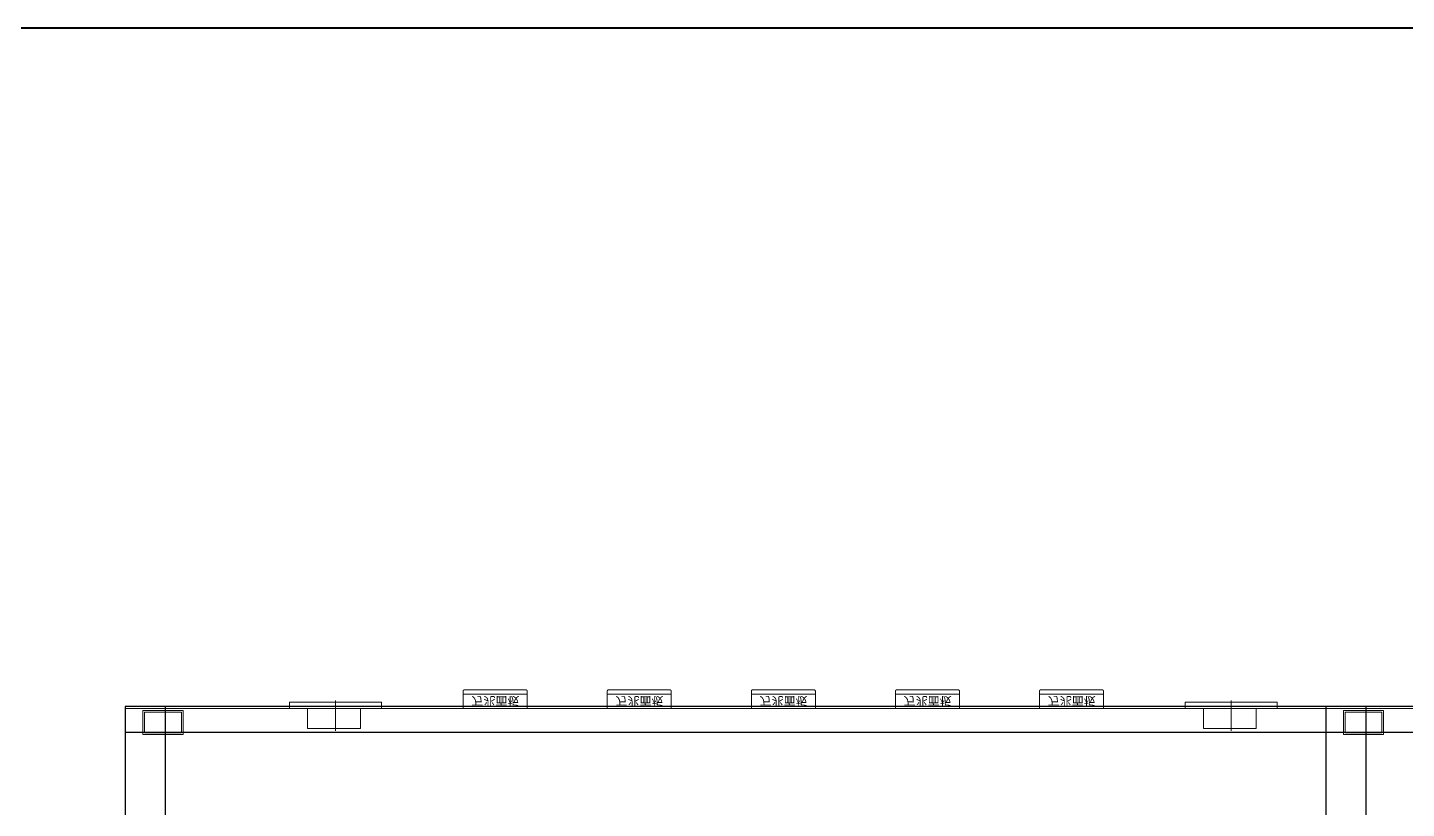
# Model space of a CAD drawing. Extents: x 539033 to 804858, y 468425 to 1263560.
# Drawn here: x 728115 to 729838, y 492163 to 493138 of the extents above; entities that cross this region are included whole.
import ezdxf

# ---------------------------------------------------------------- set-up
doc = ezdxf.new("R2010")
doc.units = 0
doc.header["$LTSCALE"] = 1000
doc.header["$MEASUREMENT"] = 0
for name, pattern in [('0', [0, 0]), ('ACAD_ISO02W100', [15, 12, -3]), ('ACAD_ISO05W100', [33, 24, -3, 0, -3, 0, -3]), ('ACAD_ISO10W100', [18.5, 12, -3, 0.5, -3])]:
    doc.linetypes.add(name, pattern=pattern)
doc.layers.add('5剖面线层', color=2, linetype='CONTINUOUS')
doc.layers.add('柱子', color=7, linetype='CONTINUOUS')
for name, color, linetype, lineweight in [('中心线', 1, 'ACAD_ISO10W100', 15), ('双点划线', 7, 'ACAD_ISO05W100', 15), ('粗实线', 7, '0', 30), ('虚线', 6, 'ACAD_ISO02W100', 18)]:
    doc.layers.add(name, color=color, linetype=linetype, lineweight=lineweight)
doc.styles.add('标准', font='', dxfattribs={"width": 0.667})
doc.styles.get('标准').set_extended_font_data('FangSong_GB2312')

# ---------------------------------------------------------------- blocks, each defined once
blk = doc.blocks.new('A$C6194237F')
at = {"layer": '虚线', "color": 2, "ltscale": 100}
for points in [[(0, 0), (50, 0), (50, 30), (0, 30)], [(2, 2), (48, 2), (48, 28), (2, 28)]]:
    blk.add_lwpolyline(points, close=True, dxfattribs=at)
blk = doc.blocks.new('A$C79CB2A9E')
at = {"layer": '中心线', "color": 1, "ltscale": 100}
blk.add_line((57.5, 0), (57.5, 38), dxfattribs=at)
at = {"layer": '双点划线', "color": 4, "ltscale": 100}
blk.add_lwpolyline([(22.7, 35), (22.7, 10), (88.7, 10), (88.7, 35)], close=True, dxfattribs=at)
blk.add_lwpolyline([(0.5, 2), (114.5, 2, 0.414214), (115, 2.5), (115, 10), (0, 10), (0, 2.5, 0.414214)], format="xyb", close=True, dxfattribs=at)
blk = doc.blocks.new('A$C5FBC7258')
at = {"layer": '双点划线', "color": 4, "ltscale": 100}
for p, q in [((80, 23.5), (0, 23.5)), ((80, 5.5), (0, 5.5))]:
    blk.add_line(p, q, dxfattribs=at)
blk.add_lwpolyline([(0, 23.5), (0, 2, 0.414214), (2, 0), (78, 0, 0.414214), (80, 2), (80, 23.5)], format="xyb", dxfattribs=at)
at = {"layer": '双点划线', "color": 4, "ltscale": 100, "insert": (10.3, 7.6), "char_height": 10, "width": 252.838, "attachment_point": 7, "style": '标准'}
blk.add_mtext('{\\W1.1;万兆面板}', dxfattribs=at)

msp = doc.modelspace()

# ---------------------------------------------------------------- linework, layer by layer
at = {"layer": '5剖面线层', "color": 5, "lineweight": 40, "ltscale": 100}
msp.add_lwpolyline([(726513.9, 493138), (747045.5, 493138), (747045.5, 490589.2), (726513.9, 490589.2)], close=True, dxfattribs=at)
at = {"layer": '柱子', "color": 2, "lineweight": 25, "ltscale": 100}
msp.add_line((697103.2, 493138.1), (747045.5, 493137.8), dxfattribs=at)
at = {"layer": '粗实线', "color": 0, "ltscale": 100}
for p, q in [((731387.1, 492290.2), (728237.1, 492290.2)), ((728237.1, 492290.2), (728237.1, 491855.9)), ((728287.1, 492290.2), (728287.1, 491855.9)), ((729736.9, 492290.2), (729736.9, 491855.9)), ((729786.9, 492290.2), (729786.9, 491855.9)), ((731387.1, 492257.7), (728237.1, 492257.7))]:
    msp.add_line(p, q, dxfattribs=at)
at = {"layer": '虚线', "color": 2, "ltscale": 100}
msp.add_line((731387.1, 492287.7), (728237.1, 492287.7), dxfattribs=at)

# ---------------------------------------------------------------- block references
at = {"layer": '粗实线', "color": 0, "ltscale": 100, "xscale": -1, "rotation": 180}
for name, p in [('A$C5FBC7258', (728659.4, 492311.2)), ('A$C5FBC7258', (728839.4, 492311.2)), ('A$C5FBC7258', (729019.4, 492311.2)), ('A$C5FBC7258', (729199.4, 492311.2)), ('A$C5FBC7258', (729379.4, 492311.2)), ('A$C79CB2A9E', (728442.3, 492297.7)), ('A$C79CB2A9E', (729561.4, 492297.7))]:
    msp.add_blockref(name, p, dxfattribs=at)
at = {"layer": '粗实线', "color": 0, "ltscale": 100}
for p in [(728259.4, 492255.2), (729759.2, 492255.2)]:
    msp.add_blockref('A$C6194237F', p, dxfattribs=at)

doc.saveas('drawing.dxf')
